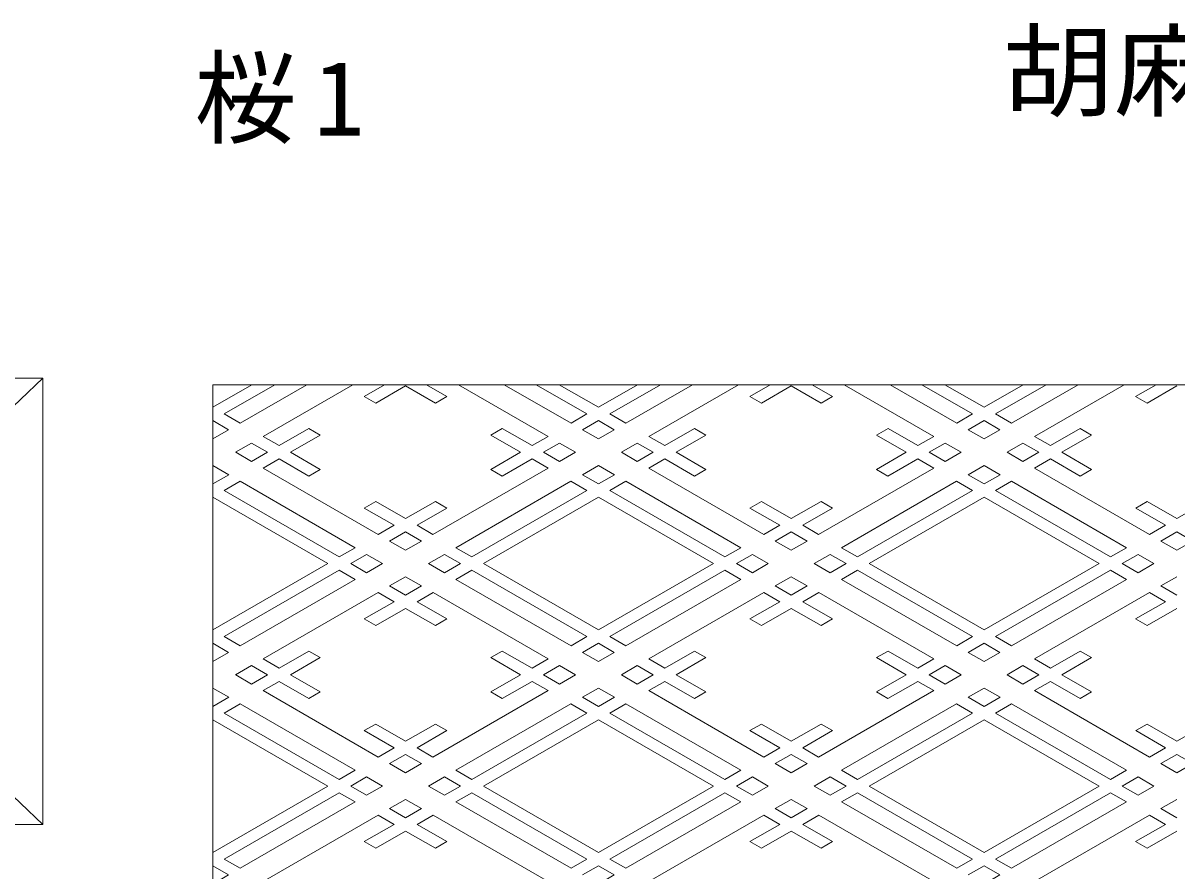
# Model space of a CAD drawing. Units: millimetres, scale not verified. Extents: x -2884 to 1958, y -697 to 1896.
# Drawn here: x 520 to 1425, y -207 to 457 of the extents above; entities that cross this region are included whole.
import ezdxf
from ezdxf.enums import TextEntityAlignment as Align

# ---------------------------------------------------------------- set-up
doc = ezdxf.new("R2010")
doc.units = ezdxf.units.MM
doc.header["$LTSCALE"] = 20
doc.layers.add('0-0_0-0', color=7, linetype='Continuous', lineweight=18)
doc.styles.add('ＭＳ 明朝', font='')
doc.styles.get('ＭＳ 明朝').set_extended_font_data('MS Mincho')

msp = doc.modelspace()

# ---------------------------------------------------------------- linework, layer by layer
at = {"layer": '0-0_0-0'}
for p, q in [((-1164.26, 178.97), (535.74, 178.97)), ((499.74, 144.73), (535.74, 178.97)), ((699.65, 173.92), (668.92, 156.18)), ((717.66, 173.92), (677.9, 150.98)), ((742.67, 173.92), (690.4, 143.76)), ((778.69, 173.92), (708.4, 133.36)), ((803.7, 173.92), (787.74, 164.71)), ((820.08, 172.98), (796.74, 159.51)), ((820.1, 172.98), (843.44, 159.51)), ((836.48, 173.92), (852.44, 164.71)), ((897.51, 173.92), (949.78, 143.76)), ((922.52, 173.92), (962.28, 150.98)), ((940.53, 173.92), (971.27, 156.18)), ((1002, 173.92), (971.25, 156.18)), ((1020, 173.92), (980.25, 150.98)), ((1045.02, 173.92), (992.74, 143.76)), ((1081.03, 173.92), (1010.74, 133.36)), ((1106.04, 173.92), (1090.08, 164.71)), ((1122.42, 172.98), (1099.08, 159.51)), ((1122.44, 172.98), (1145.78, 159.51)), ((1138.82, 173.92), (1154.78, 164.71)), ((1199.85, 173.92), (1252.12, 143.76)), ((1224.86, 173.92), (1264.62, 150.98)), ((1242.87, 173.92), (1273.62, 156.18)), ((1304.34, 173.92), (1273.59, 156.18)), ((1322.35, 173.92), (1282.59, 150.98)), ((1347.36, 173.92), (1295.09, 143.76)), ((1383.37, 173.92), (1313.08, 133.36)), ((1408.39, 173.92), (1392.43, 164.71)), ((1424.76, 172.98), (1401.42, 159.51)), ((787.74, 164.71), (796.74, 159.51)), ((852.44, 164.71), (843.44, 159.51)), ((1090.08, 164.71), (1099.08, 159.51)), ((1154.78, 164.71), (1145.78, 159.51)), ((1392.43, 164.71), (1401.42, 159.51)), ((677.9, 150.98), (690.4, 143.76)), ((962.28, 150.98), (949.78, 143.76)), ((971.28, 145.78), (958.78, 138.56)), ((980.25, 150.98), (992.74, 143.76)), ((1264.62, 150.98), (1252.12, 143.76)), ((1273.62, 145.78), (1261.12, 138.56)), ((1282.59, 150.98), (1295.09, 143.76)), ((744.24, 139.61), (720.9, 126.14)), ((886.95, 134.41), (895.94, 139.61)), ((895.94, 139.61), (919.28, 126.14)), ((958.78, 138.56), (971.28, 131.35)), ((1046.58, 139.61), (1023.24, 126.14)), ((1189.29, 134.41), (1198.29, 139.61)), ((1198.29, 139.61), (1221.62, 126.14)), ((1261.12, 138.56), (1273.62, 131.35)), ((1348.92, 139.61), (1325.58, 126.14)), ((699.4, 128.17), (686.9, 120.95)), ((699.4, 128.17), (711.9, 120.95)), ((708.4, 133.36), (720.9, 126.14)), ((910.28, 120.94), (886.95, 134.41)), ((940.78, 128.17), (928.28, 120.95)), ((940.78, 128.17), (953.28, 120.95)), ((1001.74, 128.17), (989.24, 120.95)), ((1001.74, 128.17), (1014.24, 120.95)), ((1010.74, 133.36), (1023.24, 126.14)), ((1212.63, 120.94), (1189.29, 134.41)), ((1243.12, 128.17), (1230.63, 120.95)), ((1243.12, 128.17), (1255.63, 120.95)), ((1304.08, 128.17), (1291.58, 120.95)), ((1304.08, 128.17), (1316.58, 120.95)), ((1313.08, 133.36), (1325.58, 126.14)), ((699.42, 113.73), (686.92, 120.94)), ((699.42, 113.73), (711.92, 120.94)), ((910.26, 120.94), (886.93, 107.47)), ((940.76, 113.73), (928.26, 120.94)), ((940.76, 113.73), (953.26, 120.94)), ((1001.76, 113.73), (989.26, 120.94)), ((1001.76, 113.73), (1014.26, 120.94)), ((1212.6, 120.94), (1189.27, 107.47)), ((1243.1, 113.73), (1230.6, 120.94)), ((1243.1, 113.73), (1255.6, 120.94)), ((1304.1, 113.73), (1291.6, 120.94)), ((1304.1, 113.73), (1316.6, 120.94)), ((708.42, 108.53), (720.92, 115.75)), ((744.25, 102.27), (720.92, 115.75)), ((895.93, 102.27), (919.26, 115.75)), ((931.76, 108.53), (919.26, 115.75)), ((958.76, 103.33), (971.26, 110.55)), ((1010.76, 108.53), (1023.26, 115.75)), ((1046.6, 102.27), (1023.26, 115.75)), ((1198.27, 102.27), (1221.6, 115.75)), ((1234.1, 108.53), (1221.6, 115.75)), ((1261.1, 103.33), (1273.6, 110.55)), ((1313.1, 108.53), (1325.6, 115.75)), ((1348.94, 102.27), (1325.6, 115.75)), ((798.59, 56.47), (708.42, 108.53)), ((841.59, 56.47), (931.76, 108.53)), ((886.93, 107.47), (895.93, 102.27)), ((971.26, 96.12), (958.76, 103.33)), ((1100.93, 56.47), (1010.76, 108.53)), ((1143.93, 56.47), (1234.1, 108.53)), ((1189.27, 107.47), (1198.27, 102.27)), ((1273.6, 96.12), (1261.1, 103.33)), ((1403.27, 56.47), (1313.1, 108.53)), ((677.92, 90.92), (690.42, 98.14)), ((768.09, 38.86), (677.92, 90.92)), ((780.59, 46.08), (690.42, 98.14)), ((859.59, 46.08), (949.76, 98.14)), ((872.09, 38.86), (962.26, 90.92)), ((962.26, 90.92), (949.76, 98.14)), ((980.26, 90.92), (992.76, 98.14)), ((1070.43, 38.86), (980.26, 90.92)), ((1082.93, 46.08), (992.76, 98.14)), ((1161.93, 46.08), (1252.1, 98.14)), ((1174.43, 38.86), (1264.6, 90.92)), ((1264.6, 90.92), (1252.1, 98.14)), ((1282.6, 90.92), (1295.1, 98.14)), ((1372.77, 38.86), (1282.6, 90.92)), ((1385.27, 46.08), (1295.1, 98.14)), ((759.09, 33.66), (668.92, 85.72)), ((787.75, 77.16), (796.75, 82.35)), ((820.09, 68.88), (796.75, 82.35)), ((820.09, 68.88), (843.43, 82.35)), ((852.43, 77.16), (843.43, 82.35)), ((881.09, 33.66), (971.26, 85.72)), ((1061.43, 33.66), (971.26, 85.72)), ((1090.1, 77.16), (1099.1, 82.35)), ((1122.43, 68.88), (1099.1, 82.35)), ((1122.43, 68.88), (1145.77, 82.35)), ((1154.77, 77.16), (1145.77, 82.35)), ((1183.43, 33.66), (1273.6, 85.72)), ((1363.77, 33.66), (1273.6, 85.72)), ((1392.44, 77.16), (1401.44, 82.35)), ((1424.77, 68.88), (1401.44, 82.35)), ((1424.77, 68.88), (1448.11, 82.35)), ((811.09, 63.69), (787.75, 77.16)), ((829.09, 63.69), (852.43, 77.16)), ((1113.43, 63.69), (1090.1, 77.16)), ((1131.43, 63.69), (1154.77, 77.16)), ((1415.77, 63.69), (1392.44, 77.16)), ((798.59, 56.47), (811.09, 63.69)), ((841.59, 56.47), (829.09, 63.69)), ((1100.93, 56.47), (1113.43, 63.69)), ((1143.93, 56.47), (1131.43, 63.69)), ((1403.27, 56.47), (1415.77, 63.69)), ((807.59, 51.27), (820.09, 58.49)), ((1109.93, 51.27), (1122.43, 58.49)), ((1412.27, 51.27), (1424.77, 58.49)), ((768.09, 38.86), (780.59, 46.08)), ((820.09, 44.06), (807.59, 51.27)), ((872.09, 38.86), (859.59, 46.08)), ((1070.43, 38.86), (1082.93, 46.08)), ((1122.43, 44.06), (1109.93, 51.27)), ((1174.43, 38.86), (1161.93, 46.08)), ((1372.77, 38.86), (1385.27, 46.08)), ((1424.77, 44.06), (1412.27, 51.27)), ((777.09, 33.66), (789.59, 40.88)), ((802.09, 33.66), (789.59, 40.88)), ((838.09, 33.66), (850.59, 40.88)), ((863.09, 33.66), (850.59, 40.88)), ((1079.43, 33.66), (1091.93, 40.88)), ((1104.43, 33.66), (1091.93, 40.88)), ((1140.43, 33.66), (1152.93, 40.88)), ((1165.43, 33.66), (1152.93, 40.88)), ((1381.77, 33.66), (1394.27, 40.88)), ((1406.77, 33.66), (1394.27, 40.88)), ((759.09, 33.68), (668.92, -18.35)), ((768.09, 28.48), (677.9, -23.55)), ((759.09, 33.68), (759.1, 33.67)), ((759.09, 33.66), (759.1, 33.67)), ((768.09, 28.48), (780.59, 21.26)), ((777.09, 33.66), (777.08, 33.67)), ((777.09, 33.67), (777.08, 33.67)), ((777.09, 33.67), (789.59, 26.45)), ((802.09, 33.67), (789.59, 26.45)), ((802.09, 33.66), (802.09, 33.67)), ((802.09, 33.67), (802.09, 33.67)), ((838.09, 33.67), (850.59, 26.45)), ((838.09, 33.67), (838.09, 33.67)), ((838.09, 33.66), (838.09, 33.67)), ((863.09, 33.67), (850.59, 26.45)), ((872.09, 28.48), (859.59, 21.26)), ((863.09, 33.67), (863.1, 33.67)), ((863.09, 33.66), (863.1, 33.67)), ((872.09, 28.48), (962.28, -23.55)), ((881.09, 33.68), (881.08, 33.67)), ((881.09, 33.66), (881.08, 33.67)), ((881.09, 33.68), (971.27, -18.36)), ((1061.43, 33.68), (971.25, -18.36)), ((1070.43, 28.48), (980.25, -23.55)), ((1061.43, 33.68), (1061.45, 33.67)), ((1061.43, 33.66), (1061.45, 33.67)), ((1070.43, 28.48), (1082.93, 21.26)), ((1079.43, 33.66), (1079.42, 33.67)), ((1079.43, 33.67), (1079.42, 33.67)), ((1079.43, 33.67), (1091.93, 26.45)), ((1104.43, 33.67), (1091.93, 26.45)), ((1104.43, 33.66), (1104.44, 33.67)), ((1104.43, 33.67), (1104.44, 33.67)), ((1140.43, 33.67), (1152.93, 26.45)), ((1140.43, 33.67), (1140.43, 33.67)), ((1140.43, 33.66), (1140.43, 33.67)), ((1165.43, 33.67), (1152.93, 26.45)), ((1174.43, 28.48), (1161.93, 21.26)), ((1165.43, 33.67), (1165.44, 33.67)), ((1165.43, 33.66), (1165.44, 33.67)), ((1174.43, 28.48), (1264.62, -23.55)), ((1183.43, 33.68), (1183.42, 33.67)), ((1183.43, 33.66), (1183.42, 33.67)), ((1183.43, 33.68), (1273.62, -18.36)), ((1363.77, 33.68), (1273.59, -18.36)), ((1372.77, 28.48), (1282.59, -23.55)), ((1363.77, 33.68), (1363.79, 33.67)), ((1363.77, 33.66), (1363.79, 33.67)), ((1372.77, 28.48), (1385.27, 21.26)), ((1381.77, 33.66), (1381.76, 33.67)), ((1381.77, 33.67), (1381.76, 33.67)), ((1381.77, 33.67), (1394.27, 26.45)), ((1406.77, 33.67), (1394.27, 26.45)), ((1406.77, 33.66), (1406.78, 33.67)), ((1406.77, 33.67), (1406.78, 33.67)), ((780.59, 21.26), (690.4, -30.78)), ((820.09, 23.27), (807.59, 16.06)), ((859.59, 21.26), (949.78, -30.78)), ((1082.93, 21.26), (992.74, -30.78)), ((1122.43, 23.27), (1109.93, 16.06)), ((1161.93, 21.26), (1252.12, -30.78)), ((1385.27, 21.26), (1295.09, -30.78)), ((1424.77, 23.27), (1412.27, 16.06)), ((798.58, 10.86), (708.4, -41.17)), ((798.58, 10.86), (811.08, 3.64)), ((807.59, 16.06), (820.08, 8.84)), ((841.6, 10.86), (829.1, 3.64)), ((841.6, 10.86), (931.78, -41.17)), ((1100.93, 10.86), (1010.74, -41.17)), ((1100.93, 10.86), (1113.42, 3.64)), ((1109.93, 16.06), (1122.42, 8.84)), ((1143.94, 10.86), (1131.44, 3.64)), ((1143.94, 10.86), (1234.12, -41.17)), ((1403.27, 10.86), (1313.08, -41.17)), ((1403.27, 10.86), (1415.77, 3.64)), ((1412.27, 16.06), (1424.77, 8.84)), ((811.08, 3.64), (787.74, -9.82)), ((829.1, 3.64), (852.44, -9.82)), ((1113.42, 3.64), (1090.08, -9.82)), ((1131.44, 3.64), (1154.78, -9.82)), ((1415.77, 3.64), (1392.43, -9.82)), ((820.08, -1.55), (796.74, -15.02)), ((820.1, -1.55), (843.44, -15.02)), ((1122.42, -1.55), (1099.08, -15.02)), ((1122.44, -1.55), (1145.78, -15.02)), ((1424.76, -1.55), (1401.42, -15.02)), ((787.74, -9.82), (796.74, -15.02)), ((852.44, -9.82), (843.44, -15.02)), ((1090.08, -9.82), (1099.08, -15.02)), ((1154.78, -9.82), (1145.78, -15.02)), ((1392.43, -9.82), (1401.42, -15.02)), ((677.9, -23.55), (690.4, -30.78)), ((962.28, -23.55), (949.78, -30.78)), ((980.25, -23.55), (992.74, -30.78)), ((1264.62, -23.55), (1252.12, -30.78)), ((1282.59, -23.55), (1295.09, -30.78)), ((744.24, -34.93), (720.9, -48.39)), ((886.95, -40.12), (895.94, -34.93)), ((895.94, -34.93), (919.28, -48.39)), ((971.28, -28.75), (958.78, -35.97)), ((958.78, -35.97), (971.28, -43.18)), ((1046.58, -34.93), (1023.24, -48.39)), ((1189.29, -40.12), (1198.29, -34.93)), ((1198.29, -34.93), (1221.62, -48.39)), ((1273.62, -28.75), (1261.12, -35.97)), ((1261.12, -35.97), (1273.62, -43.18)), ((1348.92, -34.93), (1325.58, -48.39)), ((708.4, -41.17), (720.9, -48.39)), ((910.28, -53.59), (886.95, -40.12)), ((931.78, -41.17), (919.28, -48.39)), ((1010.74, -41.17), (1023.24, -48.39)), ((1212.63, -53.59), (1189.29, -40.12)), ((1234.12, -41.17), (1221.62, -48.39)), ((1313.08, -41.17), (1325.58, -48.39)), ((699.4, -46.37), (686.9, -53.58)), ((699.42, -60.81), (686.92, -53.59)), ((699.4, -46.37), (711.9, -53.59)), ((699.42, -60.81), (711.92, -53.59)), ((910.26, -53.59), (886.93, -67.06)), ((940.76, -60.81), (928.26, -53.59)), ((940.78, -46.37), (928.28, -53.59)), ((940.76, -60.81), (953.26, -53.59)), ((940.78, -46.37), (953.28, -53.58)), ((1001.74, -46.37), (989.24, -53.58)), ((1001.76, -60.81), (989.26, -53.59)), ((1001.74, -46.37), (1014.24, -53.59)), ((1001.76, -60.81), (1014.26, -53.59)), ((1212.6, -53.59), (1189.27, -67.06)), ((1243.1, -60.81), (1230.6, -53.59)), ((1243.12, -46.37), (1230.63, -53.59)), ((1243.1, -60.81), (1255.6, -53.59)), ((1243.12, -46.37), (1255.63, -53.58)), ((1304.08, -46.37), (1291.58, -53.58)), ((1304.1, -60.81), (1291.6, -53.59)), ((1304.08, -46.37), (1316.58, -53.59)), ((1304.1, -60.81), (1316.6, -53.59)), ((708.42, -66), (720.92, -58.79)), ((744.25, -72.26), (720.92, -58.79)), ((895.93, -72.26), (919.26, -58.79)), ((931.76, -66), (919.26, -58.79)), ((1010.76, -66), (1023.26, -58.79)), ((1046.6, -72.26), (1023.26, -58.79)), ((1198.27, -72.26), (1221.6, -58.79)), ((1234.1, -66), (1221.6, -58.79)), ((1313.1, -66), (1325.6, -58.79)), ((1348.94, -72.26), (1325.6, -58.79)), ((798.59, -118.06), (708.42, -66)), ((841.59, -118.06), (931.76, -66)), ((886.93, -67.06), (895.93, -72.26)), ((958.76, -71.2), (971.26, -63.98)), ((971.26, -78.42), (958.76, -71.2)), ((1100.93, -118.06), (1010.76, -66)), ((1143.93, -118.06), (1234.1, -66)), ((1189.27, -67.06), (1198.27, -72.26)), ((1261.1, -71.2), (1273.6, -63.98)), ((1273.6, -78.42), (1261.1, -71.2)), ((1403.27, -118.06), (1313.1, -66)), ((677.92, -83.61), (690.42, -76.4)), ((780.59, -128.46), (690.42, -76.4)), ((859.59, -128.46), (949.76, -76.4)), ((962.26, -83.61), (949.76, -76.4)), ((980.26, -83.61), (992.76, -76.4)), ((1082.93, -128.46), (992.76, -76.4)), ((1161.93, -128.46), (1252.1, -76.4)), ((1264.6, -83.61), (1252.1, -76.4)), ((1282.6, -83.61), (1295.1, -76.4)), ((1385.27, -128.46), (1295.1, -76.4)), ((759.09, -140.87), (668.92, -88.81)), ((768.09, -135.67), (677.92, -83.61)), ((872.09, -135.67), (962.26, -83.61)), ((881.09, -140.87), (971.26, -88.81)), ((1061.43, -140.87), (971.26, -88.81)), ((1070.43, -135.67), (980.26, -83.61)), ((1174.43, -135.67), (1264.6, -83.61)), ((1183.43, -140.87), (1273.6, -88.81)), ((1363.77, -140.87), (1273.6, -88.81)), ((1372.77, -135.67), (1282.6, -83.61)), ((787.75, -97.37), (796.75, -92.18)), ((811.09, -110.85), (787.75, -97.37)), ((820.09, -105.65), (796.75, -92.18)), ((820.09, -105.65), (843.43, -92.18)), ((829.09, -110.85), (852.43, -97.37)), ((852.43, -97.37), (843.43, -92.18)), ((1090.1, -97.37), (1099.1, -92.18)), ((1113.43, -110.85), (1090.1, -97.37)), ((1122.43, -105.65), (1099.1, -92.18)), ((1122.43, -105.65), (1145.77, -92.18)), ((1131.43, -110.85), (1154.77, -97.37)), ((1154.77, -97.37), (1145.77, -92.18)), ((1392.44, -97.37), (1401.44, -92.18)), ((1415.77, -110.85), (1392.44, -97.37)), ((1424.77, -105.65), (1401.44, -92.18)), ((1424.77, -105.65), (1448.11, -92.18)), ((798.59, -118.06), (811.09, -110.85)), ((807.59, -123.26), (820.09, -116.04)), ((841.59, -118.06), (829.09, -110.85)), ((1100.93, -118.06), (1113.43, -110.85)), ((1109.93, -123.26), (1122.43, -116.04)), ((1143.93, -118.06), (1131.43, -110.85)), ((1403.27, -118.06), (1415.77, -110.85)), ((1412.27, -123.26), (1424.77, -116.04)), ((820.09, -130.48), (807.59, -123.26)), ((1122.43, -130.48), (1109.93, -123.26)), ((1424.77, -130.48), (1412.27, -123.26)), ((768.09, -135.67), (780.59, -128.46)), ((777.09, -140.87), (789.59, -133.65)), ((802.09, -140.87), (789.59, -133.65)), ((838.09, -140.87), (850.59, -133.65)), ((863.09, -140.87), (850.59, -133.65)), ((872.09, -135.67), (859.59, -128.46)), ((1070.43, -135.67), (1082.93, -128.46)), ((1079.43, -140.87), (1091.93, -133.65)), ((1104.43, -140.87), (1091.93, -133.65)), ((1140.43, -140.87), (1152.93, -133.65)), ((1165.43, -140.87), (1152.93, -133.65)), ((1174.43, -135.67), (1161.93, -128.46)), ((1372.77, -135.67), (1385.27, -128.46)), ((1381.77, -140.87), (1394.27, -133.65)), ((1406.77, -140.87), (1394.27, -133.65)), ((499.74, -136.79), (535.74, -171.03)), ((759.09, -140.85), (668.92, -192.88)), ((759.09, -140.85), (759.1, -140.86)), ((759.09, -140.87), (759.1, -140.86)), ((777.09, -140.87), (777.08, -140.86)), ((777.09, -140.86), (777.08, -140.86)), ((777.09, -140.86), (789.59, -148.08)), ((802.09, -140.86), (789.59, -148.08)), ((802.09, -140.86), (802.09, -140.87)), ((802.09, -140.87), (802.09, -140.87)), ((838.09, -140.86), (850.59, -148.08)), ((838.09, -140.86), (838.09, -140.87)), ((838.09, -140.87), (838.09, -140.87)), ((863.09, -140.86), (850.59, -148.08)), ((863.09, -140.86), (863.1, -140.86)), ((863.09, -140.87), (863.1, -140.86)), ((881.09, -140.85), (881.08, -140.86)), ((881.09, -140.87), (881.08, -140.86)), ((881.09, -140.85), (971.27, -192.89)), ((1061.43, -140.85), (971.25, -192.89)), ((1061.43, -140.85), (1061.45, -140.86)), ((1061.43, -140.87), (1061.45, -140.86)), ((1079.43, -140.87), (1079.42, -140.86)), ((1079.43, -140.86), (1079.42, -140.86)), ((1079.43, -140.86), (1091.93, -148.08)), ((1104.43, -140.86), (1091.93, -148.08)), ((1104.43, -140.86), (1104.44, -140.87)), ((1104.43, -140.87), (1104.44, -140.87)), ((1140.43, -140.86), (1152.93, -148.08)), ((1140.43, -140.86), (1140.43, -140.87)), ((1140.43, -140.87), (1140.43, -140.87)), ((1165.43, -140.86), (1152.93, -148.08)), ((1165.43, -140.86), (1165.44, -140.86)), ((1165.43, -140.87), (1165.44, -140.86)), ((1183.43, -140.85), (1183.42, -140.86)), ((1183.43, -140.87), (1183.42, -140.86)), ((1183.43, -140.85), (1273.62, -192.89)), ((1363.77, -140.85), (1273.59, -192.89)), ((1363.77, -140.85), (1363.79, -140.86)), ((1363.77, -140.87), (1363.79, -140.86)), ((1381.77, -140.87), (1381.76, -140.86)), ((1381.77, -140.86), (1381.76, -140.86)), ((1381.77, -140.86), (1394.27, -148.08)), ((1406.77, -140.86), (1394.27, -148.08)), ((1406.77, -140.86), (1406.78, -140.87)), ((1406.77, -140.87), (1406.78, -140.87)), ((768.09, -146.05), (677.9, -198.09)), ((780.59, -153.27), (690.4, -205.31)), ((768.09, -146.05), (780.59, -153.27)), ((820.09, -151.26), (807.59, -158.48)), ((872.09, -146.05), (859.59, -153.27)), ((859.59, -153.27), (949.78, -205.31)), ((872.09, -146.05), (962.28, -198.09)), ((1070.43, -146.05), (980.25, -198.09)), ((1082.93, -153.27), (992.74, -205.31)), ((1070.43, -146.05), (1082.93, -153.27)), ((1122.43, -151.26), (1109.93, -158.48)), ((1174.43, -146.05), (1161.93, -153.27)), ((1161.93, -153.27), (1252.12, -205.31)), ((1174.43, -146.05), (1264.62, -198.09)), ((1372.77, -146.05), (1282.59, -198.09)), ((1385.27, -153.27), (1295.09, -205.31)), ((1372.77, -146.05), (1385.27, -153.27)), ((1424.77, -151.26), (1412.27, -158.48)), ((807.59, -158.48), (820.08, -165.7)), ((1109.93, -158.48), (1122.42, -165.7)), ((1412.27, -158.48), (1424.77, -165.7)), ((798.58, -163.67), (708.4, -215.71)), ((811.08, -170.89), (787.74, -184.36)), ((798.58, -163.67), (811.08, -170.89)), ((841.6, -163.67), (829.1, -170.89)), ((829.1, -170.89), (852.44, -184.36)), ((841.6, -163.67), (931.78, -215.71)), ((1100.93, -163.67), (1010.74, -215.71)), ((1113.42, -170.89), (1090.08, -184.36)), ((1100.93, -163.67), (1113.42, -170.89)), ((1143.94, -163.67), (1131.44, -170.89)), ((1131.44, -170.89), (1154.78, -184.36)), ((1143.94, -163.67), (1234.12, -215.71)), ((1403.27, -163.67), (1313.08, -215.71)), ((1415.77, -170.89), (1392.43, -184.36)), ((1403.27, -163.67), (1415.77, -170.89)), ((820.08, -176.09), (796.74, -189.55)), ((820.1, -176.09), (843.44, -189.55)), ((1122.42, -176.09), (1099.08, -189.55)), ((1122.44, -176.09), (1145.78, -189.55)), ((1424.76, -176.09), (1401.42, -189.55)), ((787.74, -184.36), (796.74, -189.55)), ((852.44, -184.36), (843.44, -189.55)), ((1090.08, -184.36), (1099.08, -189.55)), ((1154.78, -184.36), (1145.78, -189.55)), ((1392.43, -184.36), (1401.42, -189.55)), ((677.9, -198.09), (690.4, -205.31)), ((962.28, -198.09), (949.78, -205.31)), ((980.25, -198.09), (992.74, -205.31)), ((1264.62, -198.09), (1252.12, -205.31)), ((1282.59, -198.09), (1295.09, -205.31)), ((971.28, -203.28), (958.78, -210.5)), ((1273.62, -203.28), (1261.12, -210.5))]:
    msp.add_line(p, q, dxfattribs=at)
for points in [[(-1164.26, -171.03), (535.74, -171.03), (535.74, 178.97)], [(861.49, 173.92), (931.78, 133.36), (919.28, 126.14)], [(1163.83, 173.92), (1234.12, 133.36), (1221.62, 126.14)], [(668.92, 145.77), (681.4, 138.56), (668.92, 131.36)], [(971.24, 145.78), (983.74, 138.56), (971.24, 131.35)], [(1273.59, 145.78), (1286.08, 138.56), (1273.58, 131.35)], [(729.9, 120.94), (753.23, 134.41), (744.24, 139.61)], [(1032.24, 120.94), (1055.58, 134.41), (1046.58, 139.61)], [(1334.58, 120.94), (1357.92, 134.41), (1348.92, 139.61)], [(729.92, 120.94), (753.25, 107.47), (744.25, 102.27)], [(1032.26, 120.94), (1055.6, 107.47), (1046.6, 102.27)], [(1334.6, 120.94), (1357.94, 107.47), (1348.94, 102.27)], [(668.92, 96.12), (681.42, 103.33), (668.92, 110.55)], [(971.26, 96.12), (983.76, 103.33), (971.26, 110.55)], [(1273.6, 96.12), (1286.1, 103.33), (1273.6, 110.55)], [(820.09, 44.06), (832.59, 51.27), (820.09, 58.49)], [(1122.43, 44.06), (1134.93, 51.27), (1122.43, 58.49)], [(1424.77, 44.06), (1437.27, 51.27), (1424.77, 58.49)], [(820.09, 23.27), (832.59, 16.06), (820.1, 8.84)], [(1122.43, 23.27), (1134.94, 16.06), (1122.44, 8.84)], [(668.92, -28.76), (681.4, -35.97), (668.92, -43.17)], [(729.9, -53.59), (753.23, -40.12), (744.24, -34.93)], [(971.24, -28.75), (983.74, -35.97), (971.24, -43.18)], [(1032.24, -53.59), (1055.58, -40.12), (1046.58, -34.93)], [(1273.59, -28.75), (1286.08, -35.97), (1273.58, -43.18)], [(1334.58, -53.59), (1357.92, -40.12), (1348.92, -34.93)], [(729.92, -53.59), (753.25, -67.06), (744.25, -72.26)], [(1032.26, -53.59), (1055.6, -67.06), (1046.6, -72.26)], [(1334.6, -53.59), (1357.94, -67.06), (1348.94, -72.26)], [(668.92, -78.42), (681.42, -71.2), (668.92, -63.98)], [(971.26, -78.42), (983.76, -71.2), (971.26, -63.98)], [(1273.6, -78.42), (1286.1, -71.2), (1273.6, -63.98)], [(820.09, -130.48), (832.59, -123.26), (820.09, -116.04)], [(1122.43, -130.48), (1134.93, -123.26), (1122.43, -116.04)], [(1424.77, -130.48), (1437.27, -123.26), (1424.77, -116.04)], [(820.09, -151.26), (832.59, -158.48), (820.1, -165.7)], [(1122.43, -151.26), (1134.94, -158.48), (1122.44, -165.7)], [(668.92, -203.29), (681.4, -210.5), (668.92, -217.7)], [(971.24, -203.28), (983.74, -210.5), (971.24, -217.72)], [(1273.59, -203.28), (1286.08, -210.5), (1273.58, -217.72)]]:
    msp.add_lwpolyline(points, dxfattribs=at)
msp.add_lwpolyline([(668.92, 173.92), (1957.7, 173.92), (1957.7, -664.46), (668.92, -664.46)], close=True, dxfattribs=at)

# ---------------------------------------------------------------- texts
at = {"layer": '0-0_0-0', "style": 'ＭＳ 明朝', "width": 1.1}
msp.add_text('胡麻ベタ入', height=58.65, dxfattribs=at).set_placement((1287.54, 372.61), align=Align.BOTTOM_LEFT)
at = {"layer": '0-0_0-0', "insert": (654.43, 362.75), "char_height": 58.65, "attachment_point": 7, "style": 'ＭＳ 明朝'}
msp.add_mtext('\\T1.17;桜1', dxfattribs=at)

doc.saveas('drawing.dxf')
